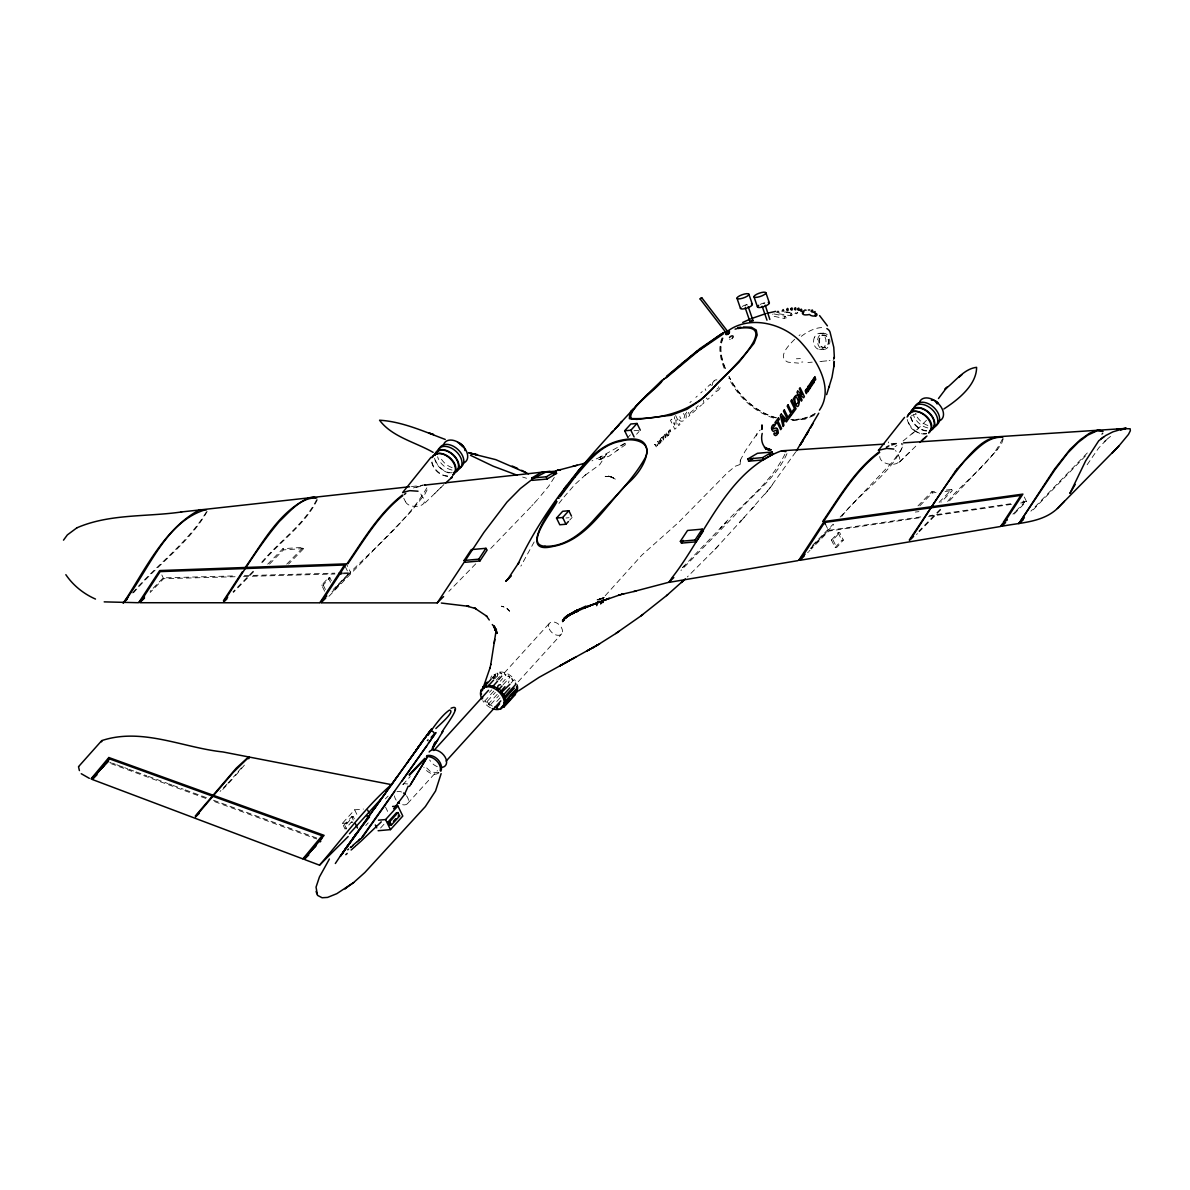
<?xml version="1.0" encoding="UTF-8"?>
<svg xmlns="http://www.w3.org/2000/svg" width="1190" height="1190" viewBox="0 0 1190 1190"><rect width="100%" height="100%" fill="white"/><g stroke="black" fill="none" stroke-linecap="round" stroke-linejoin="round"><path stroke-width="0.75" stroke-dasharray="5 3.75" d="M657.891 444.093L657.46 445.804L657.415 444.986M740.344 461.11L740.329 460.128L740.106 465.617L740.701 464.264L735.182 466.272L727.254 472.891L678.345 522.603L641.901 555.076L605.16 595.803M1002.56 438.723C990.616 464.219 963.766 480.953 946.496 502.879M1003.259 438.723L1001.727 443.275L997.413 449.612M718.596 386.735L718.582 386.943A1.889 1.428 -86.3 0 1 718.477 387.509M786.992 453.643C775.969 478.603 751.381 495.263 734.319 515.91L680.963 570.486M784.909 454.208C770.436 483.601 741.757 504.188 720.039 528.39L726.331 521.994L682.138 567.987L684.324 565.711L682.867 567.377M207.164 511.522C188.927 543.458 156.321 565.548 132.849 593.617M316.659 499.651C303.956 524.998 278.415 541.807 260.565 563.629M317.373 499.711C304.818 525.37 278.728 542.328 261.012 564.164M426.868 487.84C403.41 528.018 362.385 556.593 332.025 591.876M795.768 312.405L796.571 313.743L797.776 312.435M206.405 511.849C187.812 542.863 156.069 565.25 132.402 593.066M505.973 674.879L504.337 673.748L505.929 674.968L500.246 681.245M1102.312 432.907L1101.762 434.454M1102.996 433.086L1102.654 434.142M756.959 433.547L756.23 435.971L757.926 432.104L760.261 430.021M888.29 442.918L888.588 441.951M493.285 678.434C499.146 674.923 492.214 671.681 490.607 678.36M508.309 676.009L509.856 677.303L508.442 675.875L502.686 682.197M511.774 679.193C515.225 684.652 511.551 672.246 508.383 682.926M721.988 337.975C717.63 348.298 720.664 359.93 724.769 369.807M723.044 338.317C718.775 348.625 721.735 359.44 725.796 369.361M554.317 477.413L548.649 486.279L538.415 498.565M722.865 337.722C718.225 348.298 721.527 360.272 725.9 370.343M500.276 672.752L501.853 674.001L500.44 672.573L494.668 678.895M534.146 541.956L520.878 566.113M494.043 674.596L495.561 675.92M493.805 691.093L484.776 701.044L485.118 702.219L486.279 702.412L495.352 692.416M497.256 694.32L488.227 704.272L488.569 705.432L489.715 705.625L498.803 695.644M489.789 705.551L489.373 704.376L492.348 706.087M1087.154 464.755L1098.653 448.005L1107.429 438.812L1104.156 441.847L1105.183 440.88M795.679 451.992L769.29 488.807L742.144 519.673M756.766 434.216L745.074 451.278L740.329 460.292M498.253 674.328C494.995 670.015 500.469 677.452 494.876 678.047M486.308 702.368L484.821 700.999M949.516 500.782L996.655 450.594M996.595 450.668L997.473 449.537M558.958 503.415L563.197 498.03M769.29 488.807L772.563 484.628M244.411 765.125L233.954 777.442M718.135 388.178L717.868 388.49A4.15 3.139 -86.3 0 1 717.391 388.877L716.93 389.1M764.962 494.147L767.52 490.994M879.737 456.499C880.154 465.989 901.975 467.387 899.595 457.793A42.394 27.891 42.2 0 0 898.911 456.261L895.534 450.415M564.06 496.944L575.008 484.375L585.733 474.661L583.814 476.164L599.745 464.636L606.469 454.163L604.817 456.573L605.264 455.948L598.615 459.89L601.962 458.745L597.142 460.158L609.012 456.201L625.717 444.539M241.436 767.848L233.493 777.04M739.377 522.707L740.998 520.893L714.907 549.408L687.299 576.986M926.475 420.308L918.338 428.504L902.094 441.817M537.568 499.532L533.983 503.474M405.433 501.555C408.81 509.766 431.628 507.223 422.093 496.304A42.394 27.891 42.2 0 0 421.305 494.787L419.46 492.258M899.7 461.899L916.583 445.387M324.632 591.222L321.687 585.183L328.351 577.834L329.898 577.7L331.37 580.72M321.687 585.183L323.234 585.049L329.898 577.7M627.933 437.489L630.403 434.781M636.576 434.231L639.045 431.524M569.668 520.149L572.122 517.442M352.121 821.353L345.07 829.103L342.318 823.391L354.65 809.825L363.471 809.051M353.207 816.578L351.66 816.712L343.434 825.756L344.981 825.622L353.207 816.578L354.293 818.809M491.619 678.479L496.721 673.005M496.215 680.219L501.868 674.001M365.747 825.577L368.216 822.87M402.8 784.701L410.253 776.49M498.431 679.401L549.364 623.337M498.699 679.936L504.352 673.719M489.462 692.357L491.723 689.873M503.087 684.756L509.87 677.303M511.06 683.001L513.307 680.516M380.592 828.002L384.281 823.941M496.721 701.564L500.112 697.831M407.664 803.443L437.474 770.629M518.2 681.751L561.665 633.883M831.453 540.037L838.132 532.689L839.679 532.555L843.353 540.096L836.674 547.445L835.127 547.579L831.453 540.037L833 539.903L839.679 532.555M835.127 547.579L841.806 540.23L843.353 540.096M754.549 506.077L751.47 509.424L752.735 508.056M227.9 783.139L231.678 779.048M232.139 779.435L221.474 790.829M533.061 504.501L531.632 506.048M666.103 436.923L665.121 435.034M1087.318 452.944L1030.897 511.164M739.481 522.588L741.192 520.729M744.464 517.174L739.674 522.336M530.651 507.089L489.477 549.78M488.227 704.257L489.447 704.316L484.94 699.289M1085.473 455.963L1031.358 511.685M226.933 784.18L220.031 791.469M714.907 549.408L719.534 544.499M794.652 339.329C790.145 343.865 776.921 356.479 787.304 361.849A11.409 11.201 17.2 0 0 788.628 362.236L798.564 363.129M385.337 798.907L388.119 796.095M253.158 571.2L232.957 591.906M253.604 571.75L233.404 592.456M1016.022 511.001L1024.337 502.463L1022.969 499.636M153.138 588.232L163.238 577.864L234.237 575.915M150.981 590.433L150.119 591.326M235.084 576.734L163.61 578.697L150.163 592.486M267.72 564.179L282.878 548.679L303.167 547.37L303.688 548.575L288.545 564.075M269.52 564.09L283.399 549.884L303.688 548.575M286.745 564.164L303.167 547.37M345.174 566.425L348.685 573.61L333.17 589.526M337.261 586.536L350.738 572.717L346.409 563.852M475.732 563.852L448.868 591.37M840.14 517.055L892.426 462.003L901.47 449.433L902.675 445.491L901.485 444.063M812.473 545.377L833.193 524.165M841.791 516.371C860.221 491.931 891.667 473.873 903.314 444.822M814.927 543.875L833.655 524.701M919.052 517.873L828.79 531.097L811.283 549.036M917.981 505.884L931.859 491.678L937.289 491.068M919.811 505.795L932.439 492.883L936.054 492.467M939.103 502.359L951.732 489.447L952.298 490.637L940.933 502.269M940.264 509.246L918.844 531.156M940.725 509.781L919.305 531.692M1012.913 514.184L1013.806 513.262M1014.445 512.622L1015.382 511.655M1024.307 497.018L1026.449 501.406L1013.032 515.166M336.666 587.518L331.4 592.888M810.821 548.069L812.934 545.913M810.643 548.575L828.374 530.413L921.09 516.847M810.003 550.33L809.111 551.223M916.493 534.533L917.401 533.611M808.516 551.818L807.668 552.666M328.946 596.309L410.877 511.655L424.726 494.46L427.195 489.67L427.299 486.457M434.841 493.434L423.908 504.039M441.073 487.245L434.558 493.701L443.93 484.553M658.13 443.424L659.186 444.123L657.773 441.371L656.463 442.992L657.505 443.944M899.417 462.151L910.618 451.293M714.074 380.845L712.691 382.645A2.975 2.246 -86.3 0 0 712.438 384.906L712.513 385.218M700.791 392.864L702.249 391.584M702.412 404.198L703.9 402.874L703.513 400.316M709.21 398.144L707.767 399.438L706.22 397.906M711.486 396.091L712.855 394.872M689.888 402.592L691.256 401.372M693.458 409.94L690.036 412.975L690.765 414.477L695.555 410.223M695.853 397.356L697.236 396.136M698.262 405.701L695.957 407.724L696.686 409.226L701.535 404.972M907.226 419.505C908.416 424.131 913.563 435.094 918.368 428.46M1106.655 439.541L1111.594 435.555M911.927 433.993L915.17 431.271M799.055 335.61L800.141 334.747M616.896 450.549L618.354 449.522M815.15 413.971L806.671 417.988L797.33 419.356M815.224 413.376L810.271 416.232L802.372 418.642M895.044 446.666L896.918 445.447M624.973 443.23L599.909 457.243L604.461 454.952M620.942 445.953L625.732 443.141M814.228 415.399L804.752 419.267L790.666 420.769M745.282 305.369L745.193 306.157M598.749 600.281L604.713 597.633M600.816 456.796L591.951 460.872M413.421 487.96L422.703 484.97M403.113 784.284L403.96 783.927M911.54 415.607L912.641 415.117M416.128 487.469L422.733 485.684M891.31 444.733L896.606 443.052M891.667 445.343L896.695 443.751M598.644 599.329L603.509 597.782M599.686 599.239L604.758 597.439L603.018 598.02M597.469 599.775L601.5 598.436L598.986 599.18M596.949 599.924L600.712 598.719M438.738 772.622L430.944 772.087L424.785 766.062M716.811 391.123L718.031 390.498A8.836 6.679 -86.3 0 0 718.79 389.844L719.876 388.282A3.347 2.529 -86.3 0 0 720.218 386.527L720.084 385.381M913.831 414.685L916.449 413.986M404.6 783.704L407.62 783.942M599.596 459.504L600.563 459.251M763.325 303.465L764.635 303.45M601.024 598.451L603.88 597.737M746.442 304.938L747.632 304.952M915.184 431.33L920.777 433.74L926.623 433.71M801.986 419.088L790.8 419.683M1026.449 501.406L1022.076 502.061M1020.663 503.013L1024.337 502.463M1010.771 503.727L929.42 515.627M1011.441 504.367L928.587 516.49M830.055 360.511L829.147 360.615M946.318 490.057L951.732 489.447M945.083 491.455L952.298 490.637M915.303 512.057L918.918 511.64M411.428 486.561L422.495 485.341M821.799 361.344L828.166 360.719M821.472 361.388L819.955 361.522M634.091 430.721L638.732 430.304M565.949 517.992L569.043 517.71M342.318 823.391L352.909 822.454M807.906 362.504L812.235 362.147M796.884 419.743L789.877 419.996M891.176 443.662L898.138 443.215M244.381 575.648L334.807 573.163M343.493 572.926L350.738 572.717M243.548 576.51L334.955 573.996M343.196 573.773L348.685 573.61M819.955 333.26L823.867 333.23M819.642 349.473L823.539 349.443M447.648 476.164C439.512 476.03 432.818 468.92 431.375 461.229M786.248 312.36L796.556 313.743L797.523 312.42M784.731 312.375C785.817 310.649 795.738 313.863 791.023 315.752L777.725 313.61M774.214 313.967L785.355 316.362L786.159 317.864L784.835 318.623L785.936 317.566L785.236 316.332L784.195 317.313L784.76 318.608L772.072 315.886L773.009 313.922M776.133 417.958C755.189 412.156 738.261 395.868 728.845 376.605M776.341 417.705C755.457 411.993 738.559 395.779 729.173 376.605M608.358 475.985L613.847 477.785M522.663 477.056L526.56 478.276M773.5 418.032C753.895 411.77 738.023 396.463 728.786 378.316M316.748 838.028L212.341 799.814M129.011 769.275L134.753 771.373M136.196 771.908L146.727 775.776M148.408 776.386L167.983 783.556M169.01 783.927L172.059 785.058M173.071 785.43L183.245 789.149M185.283 789.892L206.525 797.687M120.294 766.077L123.254 767.163M124.697 767.684L127.568 768.74M205.885 798.431L110.135 763.325M214.512 801.584L316.644 838.965M119.625 765.825L116.784 764.783M115.356 764.263L112.514 763.207M109.659 762.15L111.087 762.686M901.514 443.305L902.957 444.182M492.541 678.226L492.883 677.199L494.103 678.27M683.372 413.495C687.121 417.021 681.037 422.852 679.802 416.56M665.478 437.161L665.522 435.912L665.21 437.831M838.132 532.689L841.806 540.23M825.295 523.912L828.79 531.097M833 539.903L836.674 547.445M328.351 577.834L330.567 582.371M323.234 585.049L325.435 589.571M385.545 807.088L387.643 811.402M354.65 809.825L357.446 815.581M351.66 816.712L353.296 820.059M344.981 825.622L346.617 828.969M161.825 574.948L163.61 578.697M688.356 412.38L689.798 415.355L688.46 416.574L686.288 412.127M675.637 415.518L679.981 424.443L678.746 425.574L675.935 419.758L676.128 428.013L674.819 429.233L670.476 420.323L671.71 419.192L674.596 425.142L674.358 416.708M711.263 385.679L710.534 384.162L705.149 388.966L705.893 390.469M403.782 498.283L404.645 500.038A42.394 27.891 42.2 0 0 405.433 501.555M931.859 491.678L932.439 492.883M282.878 548.679L283.399 549.884M685.366 413.406C689.516 419.847 678.523 425.589 678.121 416.574M660.257 439.958A1.74 1.25 87.4 0 1 660.643 442.754A1.74 1.25 87.4 0 1 658.62 442.308A1.74 1.25 87.4 0 1 659.483 439.794M664.184 436.254A1.77 1.309 88.6 0 1 665.344 434.171A1.77 1.309 88.6 0 1 666.757 435.971A1.77 1.309 88.6 0 1 665.329 437.712M716.811 391.123A3.124 2.365 -86.3 0 1 715.562 391.034M714.149 380.949A4.21 3.183 -86.3 0 1 716.93 379.908M730.363 339.314A2.335 1.25 -37.6 0 1 729.425 339.135M760.187 304.402A6.277 1.726 -19 0 1 765.884 302.483M742.203 306.47A6.277 1.726 -19 0 1 748.094 304.149M829.668 339.076A8.107 6.218 89.4 0 1 823.123 349.399A8.107 6.218 89.4 0 1 818.17 337.588A8.107 6.218 89.4 0 1 828.404 336.041M834.011 360.942A54.041 8.3 13.6 0 1 833.506 361.433M833.045 360.555A35.968 1.74 -0.7 0 1 833.045 360.659M802.819 361.983A35.968 1.339 -4 0 1 801.629 362.087M800.379 358.592A54.041 11.989 -0.8 0 1 796.378 358.785M801.301 336.339A26.016 12.718 -38.6 0 1 825.191 327.994M437.325 766.687A10.636 7.006 42.2 0 1 429.664 759.949M438.931 772.771A10.636 7.006 42.2 0 1 423.863 767.357M493.88 678.047A13.789 9.059 42.2 0 1 502.522 672.097A13.789 9.059 42.2 0 1 515.33 680.888M490.533 707.812A13.789 9.059 42.2 0 1 482.768 700.672M406.519 795.753A8.107 5.34 42.2 0 1 407.932 803.057A8.107 5.34 42.2 0 1 401.417 804.321M396.166 800.141A8.107 5.34 42.2 0 1 394.53 795.887M396.999 791.737A8.107 5.34 42.2 0 1 401.595 792.019M927.843 427.924A14.444 9.505 42.2 0 1 913.355 414.596M927.873 425.485A14.444 9.505 42.2 0 1 915.422 413.465M926.653 431.048A14.191 9.327 42.2 0 1 910.543 416.902M926.4 433.755A13.685 8.999 42.2 0 1 907.747 419.594M926.504 430.631A13.685 8.999 42.2 0 1 910.826 416.203M452.051 470.065A14.444 9.505 42.2 0 1 437.563 456.737M452.096 467.625A14.444 9.505 42.2 0 1 439.973 456.469M449.195 472.965A14.191 9.327 42.2 0 1 434.603 458.224M447.648 476.164A13.685 8.999 42.2 0 1 431.911 459.474M452.26 472.757A13.685 8.999 42.2 0 1 435.034 458.343M658.977 441.237C660.733 445.149 660.599 438.247 658.992 441.148M790.339 314.606C792.361 318.221 792.213 310.531 790.353 314.517M654.678 444.391L656.345 446.89L656.017 443.067L655.675 445.045L654.678 444.391M661.729 437.578L660.167 439.08L662.161 441.267L661.729 437.578M662.413 436.938L663.425 440.062L663.99 437.741C666.519 441.564 662.19 432.937 663.752 437.28L662.964 438.024L662.413 436.938M666.608 433.011L667.605 436.15L666.608 433.011M668.319 431.449L669.077 434.097L668.304 435.495L669.732 434.171L668.319 431.449M670.074 429.798L668.691 431.092L669.911 430.646L669.628 432.55L670.476 431.762L671.086 432.937L670.074 429.798M608.045 476.491L605.115 476.327L610.946 476.788L615.989 479.525L610.946 476.788L608.045 476.491L613.445 477.83L608.045 476.491M503.578 606.692L501.421 606.186L505.572 607.659L509.632 611.244L506.538 608.224L508.904 610.291L507.356 608.596L503.578 606.692M819.464 338.168A6.277 4.82 89.4 0 0 823.644 347.614A6.277 4.82 89.4 0 0 827.809 338.213A6.277 4.82 89.4 0 0 819.464 338.168M819.851 338.168A6.277 4.82 89.4 0 0 824.03 347.614A6.277 4.82 89.4 0 0 828.195 338.213A6.277 4.82 89.4 0 0 819.851 338.168M814.406 337.291A8.107 6.218 89.4 0 0 819.806 349.473A8.107 6.218 89.4 0 0 825.176 337.335A8.107 6.218 89.4 0 0 814.406 337.291M549.259 629.004A8.107 5.34 42.2 0 0 561.353 634.24A8.107 5.34 42.2 0 0 555.938 622.593A8.107 5.34 42.2 0 0 549.259 629.004"/><path stroke-width="1.5" d="M1024.411 517.695L1018.863 523.57L1054.355 469.351L1069.974 449.508L1080.267 439.735L1089.505 433.264L1098.385 429.843L1103.071 431.42M204.784 509.945C165.008 522.127 148.051 571.721 123.582 602.735C143.663 572.524 163.908 528.434 199.533 509.93M128.446 597.053L122.897 602.913L127.137 599.314M496.319 629.495L496.2 630.849C495.858 625.509 497.881 641.574 494.876 627.16M452.78 475.197C464.293 464.978 440.285 444.48 431.658 457.615M937.14 403.96L937.14 402.994M834.041 365.389L832.003 377.275L826.634 394.634M482.158 690.795L483.021 688.132L485.163 686.347L492.853 685.767L499.726 689.546L503.206 694.127L503.787 695.213L502.983 695.421L509.751 687.969M496.349 629.049L490.741 664.764M408.2 786.203L404.407 794.667L394.782 807.37M762.031 428.147L761.987 424.919L761.853 429.441L762.15 426.972M753.047 320.705L748.242 306.693M907.092 417.065C913.161 400.985 940.769 422.078 928.736 432.967M1023.102 519.956L1018.967 523.481L1054.98 469.693L1067.832 452.944L1078.2 442.427L1087.734 435.153L1097.046 430.81L1102.252 431.33M662.19 380.131L636.025 406.058L629.659 414.477L629.376 418.657L636.784 419.416L671.205 415.265L686.957 409.315L700.851 400.048L739.064 362.132L754.073 343.255L757.182 335L756.23 330.061L751.366 327.22L743.304 326.997M497.866 708.675L496.513 708.69M108.231 761.615L108.84 757.524L324.111 835.35L304.253 859.329L308.76 854.97M321.568 839.024L322.059 835.737L109.435 758.848L92.329 779.331M494.207 643.195L494.772 639.432M777.055 312.375L778.007 311.304L778.825 312.375M762.21 433.443C760.678 439.303 762.076 446.741 767.966 449.671L764.411 447.321L770.54 449.731L765.765 448.942L770.718 449.969L765.587 448.734L768.353 449.448M432.089 749.135L442.844 731.374L442.026 732.743C439.913 732.668 465.454 702.07 451.01 708.258M603.226 600.221L602.72 602.646L603.389 599.879M813.692 312.375L815.046 311.527L815.016 313.476M834.368 357.684L833.774 347.316L830.04 332.099A26.016 12.718 -38.6 0 0 826.842 328.604M434.618 743.021L432.387 748.079M441.133 773.634L435.555 790.978L425.351 806.582L364.854 872.508L353.623 882.564L336.829 893.66L327.562 897.409L322.103 897.751L317.507 895.356L316.049 887.115L319.441 876.941L329.407 858.987M489.804 668.557L490.845 664.332M455.101 710.147L455.353 709.21M596.726 605.636L597.901 601.381L596.547 603.94M489.908 668.17L484.211 684.711M829.132 387.166L829.475 386.051M783.838 311.17L783.169 309.608L782.172 311.155M777.962 432.952L777.397 434.171A8.836 5.102 81.3 0 1 776.891 434.811L775.806 435.51A3.347 1.934 81.3 0 1 774.75 435.183C773.128 434.573 774.155 431.673 775.27 433.383A1.889 1.101 81.3 0 0 775.939 433.413L776.267 433.145A4.15 2.395 81.3 0 0 776.579 432.729L776.832 432.119A1.681 0.967 81.3 0 0 776.877 431.464L776.148 430.185A2.588 1.488 81.3 0 0 775.806 430.274A15.976 9.237 81.3 0 0 775.33 430.542L773.678 431.315A2.826 1.636 81.3 0 1 773.173 431.226L772.994 431.137A2.737 1.577 81.3 0 1 772.34 430.527A3.02 1.74 81.3 0 1 772.072 430.051A2.826 1.636 81.3 0 1 771.67 428.504M602.304 600.385L601.069 603.241L602.259 600.89M488.986 685.187L490.563 686.437L489.001 685.143L493.553 680.144M516.43 686.838L517.055 688.222L505.765 700.642L504.307 699.244L514.392 688.132M502.849 705.447L504.01 707.009L515.389 694.499L514.749 693.13M502.835 707.098L516.906 691.747L515.85 690.245M102.028 740.864L101.507 741.831M814.228 380.16L814.094 378.881M600.638 603.97L601.575 601.738M834.145 358.383L833.655 359.142M503.013 695.377C504.634 696.224 507.327 703.454 504.114 702.814L515.374 690.423M504.262 699.274L505.795 700.613M504.158 702.784C506.479 704.48 504.977 704.019 502.522 706.28M248.963 758.58L248.784 756.691L236.26 768.19L195.205 816.117M938.493 398.516L947.076 387.122L944.934 389.234C954.871 382.035 963.826 368.736 976.603 367.338C976.588 385.099 957.861 399.914 943.893 408.944M813.112 383.195L812.636 381.202M818.75 413.213L796.408 450.876M248.249 758.64L248.814 757.182L233.18 772.444L195.681 816.504M432.907 748.406L435.257 741.92M813.023 423.64L810.301 428.281M487.231 682.093L482.664 687.136L483.705 688.564M484.271 688.356L482.783 686.987M493.091 686.109L494.549 687.508L493.136 686.08L497.569 681.171M504.991 686.66L500.454 691.673L500.99 692.937L509.93 684.25M502.046 692.922L500.484 691.628M504.545 696.715L503.876 695.377L504.515 696.745L515.806 684.31L515.523 683.194M806.21 435.123L808.962 430.497M1075.225 484.419L1069.899 493.434L1085.682 460.828L1098.727 440.791L1105.629 435.57L1112.947 431.836L1123.509 428.653L1130.143 428.772L1130.351 430.735L1128.477 434.41L1118.957 445.908L1057.732 508.145M808.248 431.717L802.179 441.788M409.434 786.397L427.061 757.42M410.61 784.448L428.043 755.784M433.026 747.603L438.009 739.407M671.77 578.013C705.313 535.678 726.852 470.823 781.518 450.802L884.215 444.108M911.064 538.549C928.512 512.265 944.696 484.389 964.852 460.738C974.699 451.263 986.703 436.834 1001.058 437.295M671.457 578.519L668.988 582.312L673.808 577.552M1003.185 522.499L1020.886 495.382L824.596 522.47L802.477 556.385M1004.479 522.291L1022.894 494.103L824.045 521.547L801.168 556.593M321.925 599.582L344.475 564.997L160.144 571.616L140.167 602.229L144.481 598.154M323.1 599.582L346.409 563.852L159.683 570.56L138.873 602.423L143.306 598.154M1002.322 523.853L1000.909 525.995L1004.315 522.812M1003.72 523.481L1002.173 525.831L1005.61 522.588M800.736 557.277L798.773 560.237L802.952 556.206M802.03 557.054L800.052 560.133M321.687 599.968L320.006 602.601L324.379 598.302M322.847 599.953L321.166 602.601L325.777 598.079M909.264 540.067L955.496 471.032M808.59 386.631L809.081 388.669M223.408 600.816L242.418 571.736M224.017 601.158C241.927 574.235 258.483 546.21 279.382 521.443C289.363 512.072 300.772 497.628 315.246 498.03M813.871 380.86L814.109 382.451L812.844 379.684L813.484 378.718M556.161 501.035C549.081 512.325 518.409 554.927 552.963 546.463C586.908 540.468 605.189 505.601 627.978 483.259C649.279 465.067 659.528 431.345 620.064 440.464C591.906 447.143 576.049 475.107 559.285 496.394M556.965 501.451C552.696 511.239 523.511 545.184 545.08 546.255M822.781 521.339C839.53 496.706 854.97 469.916 879.276 451.798M823.406 521.666C840.095 497.123 855.476 470.422 879.693 452.379M464.085 560.475L471.285 549.601L485.951 548.307L487.112 550.107L479.912 560.981L465.245 562.275L464.085 560.475L478.767 559.181L485.951 548.307M680.353 541.331L687.552 530.457L702.219 529.148L703.364 530.948L696.18 541.822L681.498 543.116L680.353 541.331L695.034 540.022L702.219 529.148M681.498 543.116L683.298 540.409M245.259 567.437C263.198 542.149 279.189 511.343 308.805 497.941M347.227 563.45C363.753 539.338 378.985 513.262 402.384 495.025M347.837 563.792C364.304 539.769 379.476 513.783 402.8 495.605M340.519 856.101L363.605 824.358M808.352 310.025L809.736 309.965M340.548 855.937L347.227 846.209M415.846 750.667L416.47 749.774M341.188 854.985L343.226 852.025M415.994 750.429L417.333 748.495M416.411 749.819L421.766 742.158M342.854 852.546L343.553 851.564M417.006 748.956L416.574 749.864M560.073 496.825L575.053 476.907M343.345 851.832L345.353 848.946M417.779 747.841L421.29 742.843M417.616 748.049L418.538 746.74M434.246 734.765L436.016 732.594L435.362 733.219M800.171 560.014L804.261 555.998M442.323 597.841L437.251 602.854L483.913 532.406L506.97 502.106L520.417 488.495L533.313 478.469L545.437 472.281L553.618 471.835M345.219 849.125L346.335 847.533M434.573 734.676L431.122 739.258M434.097 735.375L428.43 743.081M346.067 847.92L346.692 847.042M418.627 746.591L419.252 745.714M878.399 450.445L904.549 417.378M341.337 854.494L335.342 863.494M346.588 847.161L354.278 836.391M430.929 739.912L361.715 837.567M347.138 846.373L351.11 840.78M419.311 745.609L419.951 744.732M402.041 781.027L427.017 745.49M362.653 836.972L394.663 791.499M421.111 743.066L423.372 739.942M415.741 750.801L340.95 855.476M421.617 742.367L423.06 740.359M386.259 791.915L355.319 834.964M375.653 806.686L384.608 794.236M385.605 792.837L397.906 775.687M391.584 784.522L421.677 742.649M352.493 838.846L355.884 834.175M407.039 763.028L425.961 736.684M425.395 737.517L428.534 733.129M427.463 734.661L428.147 733.709M423.462 739.793L424.235 738.752M427.359 734.513L429.144 732.341M428.891 732.638L431.628 728.935L430.661 730.184M354.709 835.797L355.438 834.785M424.384 738.544L426.228 736.06M429.159 732.133C430.259 728.488 435.912 732.995 434.038 734.691M63.501 540.156L67.354 534.905L76.874 527.839M355.84 834.25L356.792 832.955M426.258 736L427.522 734.334M485.475 685.395L486.933 686.794L485.505 685.366L491.083 679.222M497.048 688.4C500.306 692.506 494.743 685.024 500.425 684.681M513.857 693.175L515.404 694.469M516.906 691.762L515.27 690.795M581.018 608.358L576.347 612.196L578.117 609.979L573.773 611.898M428.177 733.442L429.367 731.91M429.664 731.478L430.527 730.363L429.873 731.225M956.909 469.187C968.705 456.945 983.327 434.32 1002.694 437.37M955.451 471.106L956.968 469.128M619.841 423.685L621.924 421.409L615.126 428.995L616.688 427.24C578.251 468.548 541.747 512.756 517.888 564.313L518.84 562.587L507.431 579.783L509.484 577.492L505.735 581.3L511.343 575.871M440.88 771.209C444.063 763.474 434.886 753.553 426.689 755.68M566.752 485.431L564.149 488.748M363.932 823.941L364.571 823.123M364.899 822.707L365.895 821.457M812.279 381.246L812.74 383.299M565.652 616.837L562.692 621.611L564.744 617.863L573.922 612.508M366.55 820.624L367.204 819.806M367.546 819.389L368.201 818.556M579.753 469.277L577.135 472.49M92.24 779.465L302.885 858.912L322.059 835.737M319.604 865.085C342.75 838.31 364.11 808.679 390.9 785.028M368.543 818.155L369.54 816.92M78.719 766.449L101.76 740.596M91.035 778.84L108.84 757.524M567.377 615.87L570.308 613.936L565.562 618.101L571.081 613.698M574.993 476.997C587.577 462.464 600.816 444.346 621.15 441.207C633.035 437.057 653.087 441.966 645.263 457.719C631.994 481.593 610.768 500.588 592.605 521.25C580.14 534.489 564.105 547.028 544.961 546.269M564.744 617.863L562.528 620.526L566.886 616.256L562.572 620.942L564.491 618.131L573.446 612.999M772.533 425.395L773.812 424.458A3.049 1.755 81.3 0 1 775.151 425.098C775.24 424.949 769.454 431.36 775.776 427.998A2.96 1.711 81.3 0 1 777.308 428.861M617.908 425.856L616.45 427.522L619.44 424.176L617.982 425.767M394.485 807.712L393.593 808.754M571.349 613.624L563.941 618.86L565.979 616.598M819.449 410.148C834.859 387.925 815.998 358.235 799.888 341.158C781.711 322.802 748.822 315.067 727.209 331.46M424.8 758.298L409.092 774.72M425.276 758.67L409.538 775.121M375.594 807.177L373.169 809.914M612.642 431.643L610.961 433.517L613.609 430.587M620.555 422.911L642.094 399.602L661.506 381.35M878.562 450.237L886.773 448.392L893.794 449.076M631.682 410.639L630.462 411.993L633.006 409.181M627.933 437.489L624.661 430.78L630.819 423.997L637.007 423.462L640.279 430.17M624.661 430.78L630.834 430.245L637.007 423.462M568.433 521.518L565.964 524.225L559.791 524.775L556.518 518.067L562.677 511.284L568.85 510.733L571.468 516.103M556.518 518.067L562.692 517.516L568.85 510.733M349.488 833.759L380.19 799.888M433.859 750.503L488.51 690.334M498.565 689.739L501.957 686.005M378.509 820.193L385.575 819.568L397.891 806.002L402.8 816.057L390.484 829.623L378.123 830.724M388.238 821.784L396.448 812.74L397.995 812.606L399.632 815.953L391.421 824.997L389.874 825.146L388.238 821.784L389.785 821.65L397.995 812.606M446.161 761.064L500.812 700.895M499.622 703.84L496.825 707.395M393.399 821.264L395.749 818.675M368.007 815.626L367.011 816.712M1118.957 445.908L1111.981 453.33M507.104 702.189L510.064 699.095L506.895 702.412M571.081 613.564L569.147 615.572L571.408 613.281L575.395 611.214L572.97 613.386L577.938 610.187M107.636 762.24L104.289 765.676M452.2 477.116L445.506 483.11M1057.389 508.502L1064.41 501.273M348.194 836.525L319.872 864.818M104.11 765.854L103.054 766.94M102.876 767.119L101.849 768.16M101.671 768.323L92.047 777.888M926.965 436.031L922.518 439.884L925.463 437.414M320.065 841.94L320.824 841.181M381.261 821.888L361.522 840.69M316.005 846.016L315.216 846.804M314.696 847.325L302.974 858.838M1007.35 519.822L1006.472 520.699M430.988 457.302L402.622 492.586L409.702 490.637L418.017 491.217M804.797 309.98L806.106 310.233M96.97 774.824L93.237 778.498M144.555 596.934L143.499 597.975M196.588 815.091L198.834 812.889M199.28 813.306L195.606 816.905M326.774 595.967L325.986 596.74M648.074 393.712L644.98 396.731M223.661 601.084L227.707 597.157M805.065 554.168L804.083 555.12M443.602 596.606L442.814 597.365M224.523 601.233L226.933 598.897M913.593 536.422L909.948 539.933M666.564 595.61L685.351 578.861M681.498 582.535L684.488 579.679M567.898 615.394L565.518 617.64L570.694 613.817L565.518 617.298L568.151 615.215M434.618 734.141L433.666 734.795M433.829 734.885L432.996 735.658M769.856 319.455L765.23 305.19M433.264 735.182L432.446 735.941M432.58 736.045L431.152 737.354M1057.285 508.606C1042.47 522.44 1021.035 522.544 1002.188 526.203M919.721 442.412L922.875 439.586M435.882 728.563C438.946 725.201 455.74 711.367 449.567 710.014C441.654 715.175 432.059 729.098 428.132 735.316M360.793 841.36L356.137 845.555M428.117 739.882L427.374 740.552M362.608 837.001L361.626 837.879M661.581 381.871C654.277 390.751 627.71 409.211 631.012 418.464M360.942 838.489L359.945 839.396M355.438 846.179L352.746 848.574M360.302 838.831L358.398 840.527M359.276 839.976L357.015 841.985M660.331 382.392L663.44 379.64M352.091 849.154L351.124 850.002M356.509 842.193L352.701 845.525M664.6 378.599L690.988 356.152L717.511 336.577M666.058 377.944L698.232 351.065L723.446 333.81M666.593 376.263L700.151 348.447L723.014 333.007M353.103 845.406L350.901 847.31M347.183 853.438L345.784 854.658M351.347 846.685L350.306 847.577M579.872 608.774L577.76 610.306M348.611 849.035L347.703 849.809M683.447 362.355L681.439 364.051L684.592 361.388M667.56 594.792L640.726 616.063L615.736 633.541L598.049 644.727L565.786 662.592L573.639 658.204M750.265 321.27L751.515 321.627M571.408 613.281L569.162 615.111L575.41 611.392L569.236 614.695M958.753 377.319L961.788 374.924M576.51 611.244L578.519 609.682M694.365 353.489L697.578 351.005L695.51 352.597M518.423 690.929L539.1 677.333L570.174 660.167M640.726 616.063L642.749 614.546M570.903 613.951L573.372 612.151M353.623 882.564L344.892 888.856L345.993 888.082M1103.874 436.745L1101.137 438.723M404.288 494.49L405.731 493.448M504.01 707.009L501.63 706.875M615.736 633.541L619.068 631.31M719.846 335.089L724.413 332.233M716.38 337.32L720.962 334.36M574.696 611.794L577.477 610.009M531.677 478.068L541.212 472.445L555.879 471.151L556.548 473.427L547.013 479.049L532.346 480.344L531.677 478.068L546.359 476.774L555.879 471.151M747.945 458.923L757.465 453.301L772.146 451.992L772.816 454.268L763.281 459.89L748.614 461.199L747.945 458.923L762.626 457.615L772.146 451.992M748.614 461.199L753.374 458.388M594.346 646.839L597.306 645.099M589.258 649.681L594.896 646.527M599.641 643.79L596.071 645.813L597.633 644.935M586.997 650.945L590.314 649.071M571.676 659.305L575.99 656.925M482.53 697.102L482.56 698.381M560.624 665.403L559.865 665.82L564.075 663.514M562.424 664.407L566.663 662.116M559.865 665.82L563.272 663.975M587.458 650.647L590.761 648.877M886.342 447.217L888.915 445.848M565.8 616.703L571.884 613.475M579.515 609.905L572.435 613.326L590.835 605.204L584.082 608.09L590.166 605.651M742.739 322.43L750.072 319.143M581.97 607.941L586.09 606.022M76.889 527.824C109.807 513.53 146.831 517.07 181.713 511.923M576.897 610.44L581.375 608.492M1120.668 430.17L1122.631 429.367M583.189 608.388L595.61 603.419M668.2 582.446L633.824 591.49M751.143 318.682L765.825 313.61M600.087 601.768L588.038 606.424L609.34 598.287L598.838 602.333M589.288 606.007L594.792 603.865M602.705 600.846L620.094 594.792L619.246 595.045M200.262 509.692L206.42 509.9M199.444 509.96L200.351 509.662M309.638 497.673L313.654 497.048L316.704 498.03M308.716 497.97L309.727 497.643M751.5 320.69L753.047 320.646M618.369 595.283L623.962 593.721M577.165 465.245L560.326 469.693M583.591 463.594L586.268 462.88M623.069 593.974L621.24 594.45L635.966 591.028M572.896 466.346L584.632 463.297M767.134 313.282L775.702 311.363M557.902 470.288L560.654 469.619M735.063 329.124L736.61 328.767M557.545 470.348L559.999 469.782L556.846 470.466M101.968 740.537C142.279 727.298 182.992 747.736 222.887 751.946L391.808 784.701M1124.416 428.772L1126.052 428.415L903.582 442.859M481.34 693.19L481.37 694.529M512.355 696.299L512.31 694.96M1000.567 526.486L799.888 560.312M668.914 582.386L797.94 560.639M737.547 327.681L740.894 327.22M737.785 328.559C784.805 320.958 726.48 373.824 716.588 383.968C696.314 410.238 663.321 419.564 631.444 418.553M1126.305 428.251L1123.509 428.653M181.029 511.998L409.583 486.755M424.265 485.148L549.959 471.299M1125.071 428.623L1121.887 428.891M552.874 473.754L556.548 473.427M769.142 454.595L772.816 454.268M392.596 806.463L397.891 806.002M398.085 816.102L399.632 815.953M781.518 450.802L785.891 451.635M1122.661 428.831L1116.637 429.114M339.15 573.045L342.051 572.955M339.076 573.878L341.828 573.803M138.382 602.72L104.199 601.872M319.768 602.824L139.84 602.72M321.523 602.839L437.206 602.899M803.161 313.149C806.835 306.336 795.827 317.105 809.527 314.502C810.896 316.748 819.27 316.778 816.504 313.625C815.79 313.149 814.481 314.993 815.849 315.856M469.663 453.078L475.673 454.387L469.202 452.914M496.795 707.336L494.936 707.024M477.532 454.639L473.189 454.045L495.754 459.637L528.553 473.843M473.248 454.045L475.167 454.268M767.654 449.299L771.12 449.775M474.185 454.178L471.552 453.866L476.074 454.506L470.065 453.241M424.176 485.029L425.529 485.327M630.849 418.434L631.607 418.582M441.356 603.047L469.098 606.379L466.867 606.112L475.807 608.611L474.408 607.956L486.799 616.241L486.204 615.632L489.269 620.005M468.681 452.825L470.586 453.405M517.1 475.197L493.166 466.183L470.452 455.294M319.768 840.11L320.541 840.393M304.833 859.641L319.5 865.175M433.13 452.364C415.533 442.174 392.016 436.998 379.565 420.219C401.952 421.483 424.176 431.554 445.253 439.437M512.176 466.034L517.576 468.399M89.324 778.334L81.262 773.723M521.622 470.318L525.712 472.341M95.483 599.061C83.612 593.825 73.14 585.465 65.852 574.681M701.684 297.664L700.122 298.943L727.254 334.182L728.414 333.929L728.89 333.036L701.743 297.723L700.122 298.943M500.395 708.586L501.347 708.571L501.169 707.544M814.302 380.83L814.778 380.517M819.583 315.573L827.422 325.867M482.53 690.126L481.296 689.724L481.37 690.84M728.875 332.992L727.224 334.152M492.288 624.557C496.096 628.409 499.636 640.86 494.162 626.907L496.513 632.738L493.999 626.148L496.602 633.229L496.215 631.31M695.034 540.022L696.18 541.822M478.767 559.181L479.912 560.981M777.293 428.876L777.62 429.441A3.228 1.859 81.3 0 1 777.948 433.011M494.713 626.952L496.513 632.336L493.657 625.762L496.453 632.262L494.445 627.249M824.045 521.547L825.488 524.507M630.834 430.245L634.106 436.953M562.692 517.516L565.964 524.225M389.785 821.65L391.421 824.997M385.575 819.568L390.484 829.623M375.326 824.968L376.724 827.838M367.71 810.167L369.108 813.053M355.379 823.733L357.491 828.047M810.018 387.791L809.512 386.69L809.646 387.88M494.951 628.127L496.081 630.789M765.884 292.77A6.277 1.726 -19 0 1 757.346 297.232A6.277 1.726 -19 0 1 756.572 294.332A6.277 1.726 -19 0 1 765.884 292.77L769.38 302.944M762.18 306.276L766.97 320.199M753.969 296.741L757.465 306.886M748.897 294.272A6.277 1.726 -19 0 1 740.344 298.735A6.277 1.726 -19 0 1 739.585 295.834A6.277 1.726 -19 0 1 748.897 294.272L752.392 304.447M745.193 307.779L749.983 321.716M736.982 298.244L740.463 308.389M316.109 891.399L316.852 893.854M762.626 457.615L763.281 459.89M546.359 476.774L547.013 479.049M78.495 766.658L79.403 770.584M809.944 387.762A1.77 0.907 80.9 0 1 808.902 389.085A1.77 0.907 80.9 0 1 808.084 386.661A1.77 0.907 80.9 0 1 809.319 385.932M771.522 428.474A4.21 2.439 81.3 0 1 772.593 425.529M729.529 337.514A2.335 1.25 -37.6 0 1 732.133 335.863A2.335 1.25 -37.6 0 1 732.995 337.32M732.386 338.168A2.335 1.25 -37.6 0 1 732.029 338.51M768.19 302.32A6.277 1.726 -19 0 1 767.446 304.982A6.277 1.726 -19 0 1 759.413 307.526A6.277 1.726 -19 0 1 758.64 305.339M751.44 303.852A6.277 1.726 -19 0 1 747.082 308.017A6.277 1.726 -19 0 1 740.835 307.555M834.205 357.268A11.409 2.544 76.9 0 1 834.086 357.892M429.144 751.991A10.636 7.006 42.2 0 1 443.543 754.862A10.636 7.006 42.2 0 1 442.308 767.342M426.422 756.662A10.636 7.006 42.2 0 1 436.611 760.812A10.636 7.006 42.2 0 1 440.226 770.614M517.159 684.949A13.789 9.059 42.2 0 1 512.012 694.752M481.861 699.066A13.789 9.059 42.2 0 1 488.629 686.734A13.789 9.059 42.2 0 1 504.114 700.984A13.789 9.059 42.2 0 1 492.214 708.586M399.453 803.309A8.107 5.34 42.2 0 1 398.07 802.268M403.559 793.046A8.107 5.34 42.2 0 1 405.359 794.474M931.354 400.182A7.095 4.671 42.2 0 1 937.958 402.77M935.905 402.309A4.061 2.663 42.2 0 1 936.619 402.755M913.042 409.806A14.444 9.505 42.2 0 1 931.458 408.899A14.444 9.505 42.2 0 1 933.377 427.656M914.842 407.828A14.444 9.505 42.2 0 1 933.644 407.263A14.444 9.505 42.2 0 1 934.477 425.901M910.335 413.748A14.191 9.327 42.2 0 1 928.527 412.142A14.191 9.327 42.2 0 1 929.732 430.78M919.067 404.139A14.191 9.327 42.2 0 1 937.259 402.532A14.191 9.327 42.2 0 1 938.464 421.171M907.955 415.964A13.685 8.999 42.2 0 1 924.481 415.161A13.685 8.999 42.2 0 1 928.795 432.595M911.034 412.573A13.685 8.999 42.2 0 1 928.676 412.722A13.685 8.999 42.2 0 1 930.134 430.155M457.585 442.382A7.095 4.671 42.2 0 1 464.918 450.549M459.876 444.331A4.061 2.663 42.2 0 1 462.538 446.786M437.132 454.253A14.444 9.505 42.2 0 1 446.786 446.533A14.444 9.505 42.2 0 1 461.08 458.492A14.444 9.505 42.2 0 1 456.157 470.169M439.229 449.255A14.444 9.505 42.2 0 1 457.466 449.061A14.444 9.505 42.2 0 1 460.054 467.536M434.647 455.16A14.191 9.327 42.2 0 1 453.122 454.625A14.191 9.327 42.2 0 1 453.94 472.921M443.543 444.867A14.191 9.327 42.2 0 1 461.839 445.015A14.191 9.327 42.2 0 1 463.356 463.089M432.387 457.466A13.685 8.999 42.2 0 1 449.076 457.615A13.685 8.999 42.2 0 1 453.018 474.736M435.079 455.383A13.685 8.999 42.2 0 1 452.884 454.863A13.685 8.999 42.2 0 1 453.688 472.504M793.447 398.784C800.394 422.019 801.792 383.641 793.447 398.784M798.49 401.982C793.224 410.372 794.087 386.973 798.49 401.982M786.694 309.668C788.836 313.208 788.375 305.696 786.724 309.504M790.755 309.117C792.659 312.836 792.808 305.071 790.755 309.117M794.444 308.983C796.69 312.524 796.021 304.848 794.444 308.983M797.657 309.385C799.903 312.925 799.249 305.161 797.657 309.385M811.283 311.2C813.484 314.77 812.904 307.139 811.283 311.2M558.259 497.941L559.077 498.312L558.259 498.015M800.32 310.397C802.387 313.982 802.045 306.351 800.32 310.307M663.871 378.718L664.407 379.312L663.871 378.688M834.309 361.626L833.967 366.446L834.309 361.626M564.015 618.696L562.632 621.373L566.202 616.509L564.015 618.696M564.12 618.547L562.602 621.165L566.425 616.42L564.12 618.547M802.938 440.553L800.022 445.298L802.938 440.553M814.198 377.617L815.091 378.985C816.801 382.778 814.079 372.842 814.971 378.286L814.198 377.617M797.746 391.123L796.988 392.254L801.361 401.164L802.075 400.078L799.234 394.277L803.637 397.757L804.41 396.582L800.052 387.672L799.323 388.758L802.239 394.708L797.746 391.123M811.327 381.916L810.36 383.359L811.996 385.575L811.327 381.916M806.032 389.606L805.199 390.856L806.463 393.607L806.032 389.606M806.523 388.952L807.534 392.046L808.397 390.781L807.564 391.227L806.523 388.952M809.438 384.697L810.45 387.821L810.628 385.53C812.785 389.368 808.902 380.77 810.42 385.069L809.929 385.783L809.438 384.697M807.564 387.39L808.575 390.528L807.564 387.39M791.692 399.855L790.829 401.03L795.188 409.94L796.05 408.765L791.692 399.855M781.25 414.09L780.343 415.34L783.05 426.526L783.957 425.276L783.318 422.762L785.013 420.427L786.382 421.944L787.319 420.665L781.25 414.09M784.002 419.311L782.856 420.903L781.8 416.812L784.002 419.311M784.359 409.925L783.496 411.115L787.825 419.951L790.844 415.831L790.115 414.328L787.959 417.259L784.359 409.925M788.077 404.883L787.2 406.073L791.543 414.908L794.578 410.788L793.849 409.286L791.677 412.216L788.077 404.883M778.528 417.839L775.002 422.51L775.746 424.012L777.055 422.272L780.685 429.679L781.577 428.489L777.948 421.082L779.272 419.341L778.528 417.839M574.83 611.63L572.955 613.624L577.745 609.905L574.993 611.467M452.393 476.907L450.995 478.365L452.393 476.907M569.43 614.337L567.213 616.227L569.43 614.337M593.914 647.062L592.337 647.985L593.914 647.062M433.443 434.529L428.861 432.967L433.502 434.543M811.788 381.44A1.74 0.878 80.5 0 0 812.934 383.954A1.74 0.878 80.5 0 0 813.291 381.276A1.74 0.878 80.5 0 0 811.788 381.44M727.224 334.435A2.335 1.25 -37.6 0 0 729.366 331.445A2.335 1.25 -37.6 0 0 725.945 332.679A2.335 1.25 -37.6 0 0 727.224 334.435"/></g></svg>
